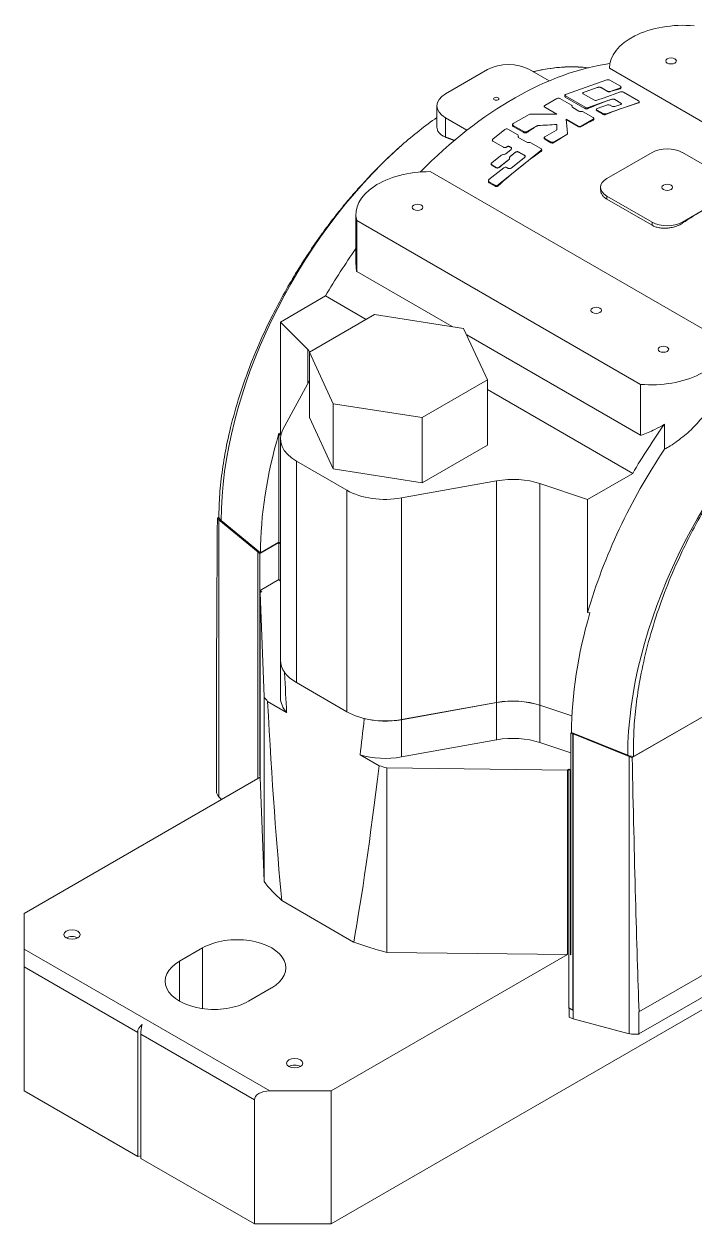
# Model space of a CAD drawing. Header units: millimetres. Extents: x -654804 to -654016, y 0 to 722.
# Drawn here: x -654252.7 to -654129.3, y 0 to 220.9 of the extents above; entities that cross this region are included whole.
import ezdxf

# ---------------------------------------------------------------- set-up
doc = ezdxf.new("R2010")
doc.units = ezdxf.units.MM
doc.layers.add('Estreito visível (ISO)', color=7, linetype='Continuous', lineweight=9)
doc.layers.add('Visível (ISO)', color=7, linetype='Continuous', lineweight=9)

msp = doc.modelspace()

# ---------------------------------------------------------------- linework, layer by layer
at = {"layer": 'Estreito visível (ISO)'}
for p, q in [((-654152.97, 207.68), (-654153, 207.46)), ((-654149.68, 208.32), (-654149.69, 208.3)), ((-654146.96, 209.29), (-654146.96, 209.27)), ((-654146.41, 209.23), (-654146.41, 209.19)), ((-654145.3, 208.58), (-654145.3, 208.55)), ((-654144.75, 208.52), (-654144.76, 208.47)), ((-654142.84, 209.2), (-654142.87, 209.01)), ((-654156.75, 205.62), (-654156.75, 205.59)), ((-654149.36, 205.6), (-654149.39, 205.38)), ((-654148.81, 205.53), (-654148.84, 205.34)), ((-654144.45, 207.08), (-654144.45, 207.07)), ((-654143.9, 207.01), (-654143.9, 207)), ((-654142.79, 206.37), (-654142.79, 206.36)), ((-654139.49, 206.5), (-654139.51, 206.39)), ((-654175.04, 203.62), (-654175.04, 200.09)), ((-654147.87, 203.38), (-654147.87, 203.19)), ((-654147.15, 205.09), (-654147.17, 204.95)), ((-654146.04, 204.44), (-654146.06, 204.3)), ((-654145.49, 204.38), (-654145.51, 204.26)), ((-654162.58, 202.26), (-654162.58, 202.04)), ((-654160.64, 201.13), (-654160.64, 200.92)), ((-654160.08, 201.13), (-654160.08, 200.94)), ((-654158.24, 202.2), (-654158.24, 202.14)), ((-654158, 202.26), (-654158, 202.21)), ((-654150.65, 202.09), (-654150.65, 202.07)), ((-654150.09, 202.09), (-654150.09, 202.06)), ((-654166.32, 199.36), (-654166.32, 199.34)), ((-654161.65, 200.31), (-654161.62, 200.14)), ((-654161.65, 200.15), (-654161.64, 200.09)), ((-654156.75, 199.85), (-654156.75, 199.71)), ((-654155.64, 199.21), (-654155.64, 199.07)), ((-654155.09, 199.21), (-654155.09, 199.09)), ((-654152.71, 200.58), (-654152.71, 200.57)), ((-654164.38, 198.24), (-654164.37, 198.22)), ((-654163.83, 198.3), (-654163.82, 198.27)), ((-654163.28, 198.36), (-654163.27, 198.32)), ((-654163, 198.19), (-654162.99, 198.16)), ((-654162.16, 197.34), (-654162.16, 197.31)), ((-654161.61, 197.39), (-654161.6, 197.35)), ((-654160.5, 196.75), (-654160.49, 196.71)), ((-654157.48, 197.64), (-654157.45, 197.48)), ((-654166.54, 194.98), (-654166.53, 194.94)), ((-654165.7, 194.5), (-654165.7, 194.46)), ((-654165.15, 194.56), (-654165.15, 194.53)), ((-654163.36, 195.99), (-654163.36, 195.99)), ((-654163.25, 196.35), (-654163.25, 196.35)), ((-654163.25, 196.19), (-654163.25, 196.19)), ((-654163.14, 196.55), (-654163.14, 196.55)), ((-654167.05, 191.89), (-654167.01, 191.69)), ((-654165.94, 191.25), (-654165.9, 191.05)), ((-654165.39, 191.31), (-654165.35, 191.13)), ((-654145.35, 189.25), (-654145.35, 188.69)), ((-654137.01, 184.44), (-654137.01, 183.87)), ((-654131.45, 184.44), (-654131.45, 184.24)), ((-654200.42, 161), (-654200.42, 154.75)), ((-654202.52, 140.47), (-654202.52, 99.67)), ((-654193.22, 135.1), (-654193.22, 94.3)), ((-654165.64, 136.83), (-654165.64, 96.03)), ((-654157.66, 136.31), (-654157.66, 95.51)), ((-654183.17, 133.67), (-654183.17, 92.87)), ((-654216.78, 129.67), (-654216.78, 78.67)), ((-654165.64, 96), (-654165.64, 89.14)), ((-654157.66, 95.49), (-654157.66, 88.63)), ((-654183.17, 92.84), (-654183.17, 85.99)), ((-654141.21, 86.04), (-654141.21, 35.04)), ((-654219.79, 50.83), (-654219.79, 39.65)), ((-654207.42, 24.49), (-654252.67, 50.62)), ((-654231.74, 35.27), (-654252.67, 47.36)), ((-654224.04, 48.38), (-654224.04, 41.03)), ((-654210.25, 22.86), (-654231.18, 34.95))]:
    msp.add_line(p, q, dxfattribs=at)
for centre, start_param, end_param in [((-654171.66, 155.31), 0.248457, 0.496353), ((-654171.66, 155.31), 1.044066, 2.35572), ((-654096.8, 112.09), 1.044066, 2.35572)]:
    msp.add_ellipse(centre, major_axis=(31.61, 54.75), ratio=0.57735, start_param=start_param, end_param=end_param, dxfattribs=at)
at = {"layer": 'Visível (ISO)'}
for p, q in [((-654167.32, 212.54), (-654175.04, 208.08)), ((-654155.99, 210.45), (-654159.6, 212.54)), ((-654144.88, 212.8), (-654144.88, 212.79)), ((-654090.6, 181.45), (-654144.88, 212.78)), ((-654145.34, 210.64), (-654149.15, 209.29)), ((-654142.85, 209.45), (-654144.79, 210.57)), ((-654153.08, 207.84), (-654153.11, 207.63)), ((-654149.15, 209.29), (-654152.97, 207.94)), ((-654152.97, 207.68), (-654149.36, 205.6)), ((-654149.68, 208.32), (-654148.32, 208.81)), ((-654147.74, 206.95), (-654149.68, 208.07)), ((-654148.32, 208.81), (-654146.96, 209.29)), ((-654146.41, 209.23), (-654145.3, 208.58)), ((-654145.3, 208.55), (-654146.41, 209.19)), ((-654142.83, 208.43), (-654145.82, 207.36)), ((-654144.75, 208.52), (-654142.84, 209.2)), ((-654142.73, 209.3), (-654142.76, 209.09)), ((-654139.5, 206.76), (-654142.28, 208.36)), ((-654176.64, 205.85), (-654176.64, 201.96)), ((-654156.87, 205.78), (-654156.87, 205.75)), ((-654154.53, 207.22), (-654156.75, 205.94)), ((-654156.75, 205.62), (-654154.53, 204.34)), ((-654154.58, 204.34), (-654156.75, 205.59)), ((-654151.87, 206.01), (-654153.98, 207.22)), ((-654149.39, 205.38), (-654153, 207.46)), ((-654151.76, 205.71), (-654151.76, 205.85)), ((-654150.48, 204.89), (-654151.64, 205.55)), ((-654148.81, 205.53), (-654144.99, 206.88)), ((-654145.82, 207.36), (-654147.19, 206.88)), ((-654145.25, 206.02), (-654147.16, 205.34)), ((-654144.99, 206.88), (-654144.45, 207.08)), ((-654144.42, 205.79), (-654144.7, 205.95)), ((-654143.9, 207.01), (-654142.79, 206.37)), ((-654142.79, 206.36), (-654143.9, 207)), ((-654143.33, 205.92), (-654143.87, 205.73)), ((-654142.78, 206.11), (-654143.33, 205.92)), ((-654142.49, 205.44), (-654139.49, 206.5)), ((-654139.38, 206.6), (-654139.4, 206.47)), ((-654175.04, 203.62), (-654171.11, 201.36)), ((-654159.64, 204.27), (-654162.58, 202.58)), ((-654157.59, 204.34), (-654159.37, 204.34)), ((-654154.53, 204.34), (-654157.59, 204.34)), ((-654152.68, 201.5), (-654152.87, 203.38)), ((-654152.87, 203.38), (-654150.65, 202.09)), ((-654150.65, 202.07), (-654152.86, 203.35)), ((-654149.98, 204.82), (-654150.21, 204.82)), ((-654150.09, 202.09), (-654147.87, 203.38)), ((-654147.87, 203.7), (-654149.7, 204.75)), ((-654147.76, 203.54), (-654147.76, 203.33)), ((-654147.27, 205.24), (-654147.29, 205.11)), ((-654146.06, 204.3), (-654147.17, 204.95)), ((-654147.15, 205.09), (-654146.04, 204.44)), ((-654145.49, 204.38), (-654142.49, 205.44)), ((-654166.33, 199.74), (-654164.15, 201.49)), ((-654163.59, 201.54), (-654161.77, 200.49)), ((-654162.7, 202.42), (-654162.7, 202.21)), ((-654162.58, 202.26), (-654160.64, 201.13)), ((-654160.64, 200.92), (-654162.58, 202.04)), ((-654160.08, 201.13), (-654158.24, 202.2)), ((-654158, 202.26), (-654154.53, 202.42)), ((-654154.65, 201.39), (-654156.75, 200.17)), ((-654154.53, 202.42), (-654154.53, 201.55)), ((-654152.6, 200.75), (-654152.68, 201.5)), ((-654166.43, 199.51), (-654166.43, 199.49)), ((-654164.38, 198.24), (-654166.32, 199.36)), ((-654164.37, 198.22), (-654166.32, 199.34)), ((-654161.65, 200.34), (-654161.62, 200.17)), ((-654161.65, 200.31), (-654161.65, 200.15)), ((-654161.53, 199.98), (-654160.1, 199.15)), ((-654159.82, 199.1), (-654159.59, 199.12)), ((-654159.32, 199.07), (-654157.49, 198.02)), ((-654156.87, 200.01), (-654156.87, 199.88)), ((-654156.75, 199.85), (-654155.64, 199.21)), ((-654155.64, 199.07), (-654156.75, 199.71)), ((-654155.09, 199.21), (-654152.71, 200.58)), ((-654152.6, 200.74), (-654152.6, 200.74)), ((-654166.54, 195.36), (-654164.91, 196.67)), ((-654164.91, 196.67), (-654164.75, 196.8)), ((-654164.47, 196.9), (-654164.25, 196.93)), ((-654163.97, 197.03), (-654162.99, 197.82)), ((-654163, 198.19), (-654163.28, 198.36)), ((-654162.99, 198.16), (-654163.27, 198.32)), ((-654162.16, 197.34), (-654163.14, 196.55)), ((-654160.5, 196.75), (-654161.61, 197.39)), ((-654160.49, 196.71), (-654161.6, 197.35)), ((-654157.48, 197.64), (-654161.3, 194.58)), ((-654157.37, 197.87), (-654157.34, 197.7)), ((-654137.01, 197.27), (-654141.18, 194.87)), ((-654123.12, 192.46), (-654131.45, 197.27)), ((-654167.05, 192.27), (-654164.33, 194.45)), ((-654166.65, 195.13), (-654166.64, 195.09)), ((-654165.7, 194.5), (-654166.54, 194.98)), ((-654165.7, 194.46), (-654166.53, 194.94)), ((-654161.3, 194.58), (-654165.39, 191.31)), ((-654163.52, 195.87), (-654165.15, 194.56)), ((-654163.78, 194.51), (-654163.5, 194.35)), ((-654163.36, 195.99), (-654163.52, 195.87)), ((-654163.25, 196.35), (-654163.25, 196.19)), ((-654162.95, 194.41), (-654162.13, 195.06)), ((-654162.13, 195.06), (-654160.5, 196.37)), ((-654141.18, 194.87), (-654145.35, 192.46)), ((-654177.86, 193.74), (-654123.59, 162.4)), ((-654167.16, 192.04), (-654167.12, 191.84)), ((-654165.94, 191.25), (-654167.05, 191.89)), ((-654165.9, 191.05), (-654167.01, 191.69)), ((-654146.5, 190.86), (-654146.5, 190.42)), ((-654145.35, 189.25), (-654137.01, 184.44)), ((-654137.01, 183.87), (-654145.35, 188.69)), ((-654191.55, 185.86), (-654191.55, 177.29)), ((-654131.45, 184.44), (-654127.29, 186.84)), ((-654191.41, 184.74), (-654139.17, 154.58)), ((-654191.41, 184.74), (-654191.41, 175.36)), ((-654173.83, 165.21), (-654191.41, 175.36)), ((-654197.16, 170.86), (-654205.47, 166.06)), ((-654189.67, 166.53), (-654197.16, 170.86)), ((-654205.47, 145.23), (-654205.47, 166.06)), ((-654205.47, 166.06), (-654200.42, 161)), ((-654188.12, 167.42), (-654200.13, 160.49)), ((-654171.72, 164.89), (-654188.12, 167.42)), ((-654167.33, 155.42), (-654171.72, 164.89)), ((-654139.17, 145.2), (-654171.16, 163.67)), ((-654200.13, 160.49), (-654200.13, 148.49)), ((-654200.13, 160.49), (-654195.73, 151.02)), ((-654200.13, 155.29), (-654205, 146.27)), ((-654179.33, 148.49), (-654167.33, 155.42)), ((-654167.33, 155.42), (-654167.33, 143.41)), ((-654140.59, 138.2), (-654167.33, 153.63)), ((-654139.17, 154.58), (-654139.17, 145.2)), ((-654195.73, 151.02), (-654195.73, 139.02)), ((-654195.73, 151.02), (-654179.33, 148.49)), ((-654195.73, 139.02), (-654200.13, 148.49)), ((-654179.33, 148.49), (-654179.33, 136.48)), ((-654134.75, 142.63), (-654134.75, 147.23)), ((-654205.73, 145.57), (-654205.73, 125.51)), ((-654205.45, 144.55), (-654205.45, 103.75)), ((-654167.33, 143.41), (-654179.33, 136.48)), ((-654202.52, 140.47), (-654193.22, 135.1)), ((-654179.33, 136.48), (-654195.73, 139.02)), ((-654140.59, 138.2), (-654148.9, 133.4)), ((-654183.17, 133.67), (-654165.64, 136.83)), ((-654157.66, 136.31), (-654148.9, 133.4)), ((-654148.9, 112.57), (-654148.9, 133.4)), ((-654216.79, 130.13), (-654217.06, 129.97)), ((-654216.78, 129.67), (-654209.54, 123.7)), ((-654209.12, 123.56), (-654216.37, 129.53)), ((-654205.73, 125.49), (-654209.26, 123.45)), ((-654209.12, 123.56), (-654205.73, 125.51)), ((-654205.73, 125.51), (-654205.45, 125.23)), ((-654205.45, 125.21), (-654205.73, 125.49)), ((-654205.73, 125.49), (-654205.73, 118.63)), ((-654209.54, 123.7), (-654209.61, 123.66)), ((-654209.26, 123.45), (-654209.61, 123.66)), ((-654209.61, 123.66), (-654209.61, 82.02)), ((-654209.26, 82.63), (-654209.26, 123.45)), ((-654205.73, 118.63), (-654209.19, 116.64)), ((-654205.45, 118.35), (-654205.73, 118.63)), ((-654209.19, 116.64), (-654209.19, 82.67)), ((-654209.18, 116.55), (-654209.19, 116.64)), ((-654208.9, 116.39), (-654209.18, 116.55)), ((-654209.18, 116.55), (-654209.18, 82.59)), ((-654209.17, 116.24), (-654208.9, 116.39)), ((-654209.17, 82.27), (-654209.17, 116.24)), ((-654208.48, 97.04), (-654209.17, 116.24)), ((-654205.45, 103.73), (-654205.45, 96.87)), ((-654204.64, 101.48), (-654204.68, 101.5)), ((-654202.52, 99.67), (-654193.22, 94.3)), ((-654208.48, 97.04), (-654208.48, 63.07)), ((-654204.31, 94.18), (-654207.82, 96.21)), ((-654183.17, 92.87), (-654165.64, 96.03)), ((-654165.64, 96), (-654183.17, 92.84)), ((-654157.66, 95.51), (-654151.77, 93.55)), ((-654151.77, 93.53), (-654157.66, 95.49)), ((-654140.69, 85.88), (-654123.27, 95.94)), ((-654123.27, 95.96), (-654140.43, 86.06)), ((-654217.23, 94.63), (-654217.23, 79.65)), ((-654190.02, 93.03), (-654190.09, 93.07)), ((-654165.64, 89.14), (-654183.17, 85.99)), ((-654151.98, 86.74), (-654157.66, 88.63)), ((-654151.98, 90.39), (-654151.82, 90.48)), ((-654151.63, 90.18), (-654151.98, 90.39)), ((-654151.98, 90.39), (-654151.98, 49.56)), ((-654141.51, 86.31), (-654151.85, 90.49)), ((-654151.63, 90.18), (-654151.56, 90.22)), ((-654151.63, 39.36), (-654151.63, 90.18)), ((-654151.56, 90.22), (-654141.21, 86.04)), ((-654151.56, 90.22), (-654151.56, 39.41)), ((-654051.26, 89.97), (-654139.43, 39.06)), ((-654187.29, 84.36), (-654190.8, 86.39)), ((-654152.6, 83.58), (-654185.85, 83.98)), ((-654185.85, 83.98), (-654185.85, 50.01)), ((-654209.17, 82.27), (-654252.67, 57.15)), ((-654209.19, 82.67), (-654209.26, 82.63)), ((-654209.18, 82.59), (-654209.26, 82.63)), ((-654209.18, 82.59), (-654209.19, 82.67)), ((-654208.48, 63.07), (-654209.17, 82.27)), ((-654152.34, 83.73), (-654152.6, 83.58)), ((-654152.6, 83.58), (-654152.6, 49.61)), ((-654152.34, 83.73), (-654152.34, 39.77)), ((-654152.06, 83.57), (-654152.34, 83.73)), ((-654152.06, 49.6), (-654152.06, 83.57)), ((-654151.98, 83.57), (-654152.06, 83.57)), ((-654216.28, 78.16), (-654216.78, 78.67)), ((-654191.97, 51.91), (-654205.19, 59.54)), ((-654252.67, 57.15), (-654252.67, 50.62)), ((-654224.04, 48.38), (-654219.79, 50.83)), ((-654196.11, 0), (-654106.23, 51.89)), ((-654252.67, 47.36), (-654252.67, 50.62)), ((-654152.6, 49.61), (-654196.11, 24.49)), ((-654152.6, 49.61), (-654185.85, 50.01)), ((-654151.98, 49.56), (-654152.06, 49.6)), ((-654151.98, 49.6), (-654152.06, 49.6)), ((-654139.43, 34.98), (-654112.61, 50.46)), ((-654252.67, 47.36), (-654252.67, 24.49)), ((-654207.07, 43.48), (-654211.31, 41.03)), ((-654151.63, 39.36), (-654152.34, 39.77)), ((-654152.26, 38.09), (-654152.26, 39.73)), ((-654152.26, 38.09), (-654151.56, 37.8)), ((-654151.56, 39.41), (-654151.63, 39.36)), ((-654151.56, 37.8), (-654151.56, 39.41)), ((-654141.21, 35.04), (-654151.56, 37.8)), ((-654139.43, 39.06), (-654139.43, 34.98)), ((-654231.74, 12.41), (-654231.74, 35.27)), ((-654231.18, 34.95), (-654231.18, 12.08)), ((-654231.74, 12.41), (-654252.67, 24.49)), ((-654207.42, 24.49), (-654196.11, 24.49)), ((-654196.11, 24.49), (-654196.11, 0)), ((-654210.25, 0), (-654210.25, 22.86)), ((-654231.18, 12.52), (-654231.74, 12.41)), ((-654210.25, 0), (-654231.18, 12.08)), ((-654196.11, 0), (-654210.25, 0))]:
    msp.add_line(p, q, dxfattribs=at)
for centre, major_axis, ratio, start_param, end_param in [((-654131.23, 212.8), (-13.65, 0), 0.57735, 4.570492, 6.286001), ((-654162.52, 150.03), (-35, -60.62), 0.57735, 3.560953, 4.282558), ((-654163.46, 210.31), (-5.46, 0), 0.57735, 3.926991, 5.497787), ((-654145.06, 210.48), (-0.388, 0.059), 0.457158, 4.005914, 5.57671), ((-654171.18, 205.85), (-5.46, 0), 0.57735, 5.497787, 7.068583), ((-654152.69, 207.78), (-0.388, 0.059), 0.457158, 5.57671, 7.147507), ((-654149.41, 208.16), (-0.388, 0.059), 0.457158, 5.57671, 7.147507), ((-654157.72, 147.26), (-35, -60.62), 0.57735, 3.735861, 3.763907), ((-654157.72, 147.26), (-35, -60.62), 0.57735, 3.707815, 3.735861), ((-654146.68, 209.13), (0.388, -0.059), 0.457158, 0.864321, 2.435118), ((-654145.03, 208.68), (0.388, -0.059), 0.457158, 4.005914, 5.57671), ((-654156.06, 146.3), (-35, -60.62), 0.57735, 3.657261, 3.696591), ((-654143.12, 209.36), (0.388, -0.059), 0.457158, 5.57671, 7.147507), ((-654142.55, 208.27), (-0.388, 0.059), 0.457158, 4.005914, 5.57671), ((-654156.48, 205.78), (-0.393, 0), 0.57735, 5.497787, 7.068583), ((-654154.25, 207.06), (-0.393, 0), 0.57735, 3.926991, 5.497787), ((-654152.15, 205.85), (0.393, 0), 0.57735, 0, 0.785398), ((-654151.36, 205.71), (-0.393, 0), 0.57735, 0, 0.785398), ((-654149.08, 205.69), (0.388, -0.059), 0.457158, 4.005914, 5.57671), ((-654154.39, 145.34), (-35, -60.62), 0.57735, 3.735861, 3.81446), ((-654147.46, 207.04), (-0.388, 0.059), 0.457158, 0.864321, 2.435118), ((-654144.97, 205.86), (-0.388, 0.059), 0.457158, 4.005914, 5.57671), ((-654154.39, 145.34), (-35, -60.62), 0.57735, 3.724643, 3.735861), ((-654144.17, 206.92), (0.388, -0.059), 0.457158, 0.864321, 2.435118), ((-654144.15, 205.89), (-0.388, 0.059), 0.457158, 0.864321, 2.435118), ((-654143.06, 206.28), (0.388, -0.059), 0.457158, 5.57671, 7.147507), ((-654151.9, 143.9), (-35, -60.62), 0.57735, 3.674128, 3.735861), ((-654139.77, 206.66), (0.388, -0.059), 0.457158, 5.57671, 7.147507), ((-654172.42, 155.9), (32.33, 54.12), 0.567188, 0.906144, 1.053277), ((-654159.37, 204.11), (-0.393, 0), 0.57735, 4.712389, 5.497787), ((-654150.21, 205.05), (-0.393, 0), 0.57735, 0.785398, 1.570796), ((-654149.98, 204.59), (-0.393, 0), 0.57735, 3.926991, 4.712389), ((-654148.15, 203.54), (0.393, 0), 0.57735, 5.497787, 7.068583), ((-654146.88, 205.18), (-0.388, 0.059), 0.457158, 5.57671, 7.147507), ((-654145.77, 204.54), (0.388, -0.059), 0.457158, 4.005914, 5.57671), ((-654151.9, 143.9), (-35, -60.62), 0.57735, 3.735861, 3.797593), ((-654163.87, 201.33), (0.386, 0.072), 0.676515, 0.669734, 2.24053), ((-654162.31, 202.42), (-0.393, 0), 0.57735, 5.497787, 7.068583), ((-654160.36, 201.29), (0.393, 0), 0.57735, 3.926991, 5.497787), ((-654156.06, 146.3), (-35, -60.62), 0.57735, 3.971143, 4.008403), ((-654157.97, 202.04), (0.393, 0), 0.57735, 1.647568, 2.356194), ((-654154.27, 145.27), (91.83, 6.64), 0.619773, 1.528849, 1.566544), ((-654154.93, 201.55), (0.393, 0), 0.57735, 5.497787, 6.283185), ((-654150.37, 202.26), (0.393, 0), 0.57735, 3.926991, 5.497787), ((-654151.9, 143.9), (-35, -60.62), 0.57735, 3.845578, 3.890528), ((-654166.05, 199.58), (-0.386, -0.072), 0.676515, 5.382123, 6.952919), ((-654162.04, 200.27), (0.386, 0.072), 0.676515, 6.167521, 6.952919), ((-654161.26, 200.2), (-0.386, -0.072), 0.676515, 6.167521, 6.952919), ((-654152.17, 144.06), (-6.41, 84.4), 0.082197, 0.837847, 0.839147), ((-654159.82, 199.37), (0.386, 0.072), 0.676515, 3.811327, 4.596725), ((-654159.59, 198.85), (0.386, 0.072), 0.676515, 0.669734, 1.455132), ((-654156.48, 200.01), (-0.393, 0), 0.57735, 5.497787, 7.068583), ((-654155.37, 199.37), (0.393, 0), 0.57735, 3.926991, 5.497787), ((-654151.9, 143.9), (-35, -60.62), 0.57735, 3.943531, 3.991533), ((-654152.99, 200.74), (0.393, 0), 0.57735, 5.497787, 6.341941), ((-654164.47, 196.63), (0.386, 0.072), 0.676515, 1.455132, 2.24053), ((-654164.1, 198.46), (-0.386, -0.072), 0.676515, 0.669734, 2.240531), ((-654164.25, 197.19), (0.386, 0.072), 0.676515, 4.596725, 5.382123), ((-654163.55, 198.14), (-0.386, -0.072), 0.676515, 3.811327, 5.382123), ((-654154.39, 145.34), (-35, -60.62), 0.57735, 4.084464, 4.104581), ((-654163.27, 197.98), (0.386, 0.072), 0.676515, 5.382123, 6.952919), ((-654161.88, 197.18), (-0.386, -0.072), 0.676515, 3.811327, 5.382123), ((-654151.9, 143.9), (-35, -60.62), 0.57735, 4.039522, 4.118121), ((-654160.77, 196.53), (0.386, 0.072), 0.676515, 5.382123, 6.952919), ((-654157.76, 197.8), (0.386, 0.072), 0.676515, 5.382123, 6.952919), ((-654134.23, 195.67), (-3.93, 0), 0.57735, 3.926991, 5.497787), ((-654166.26, 195.2), (-0.386, -0.072), 0.676515, 5.382123, 6.952919), ((-654165.43, 194.72), (-0.386, -0.072), 0.676515, 0.669734, 2.24053), ((-654151.9, 143.9), (-35, -60.62), 0.57735, 4.118121, 4.202348), ((-654154.12, 145.18), (-35, -60.62), 0.57735, 4.118121, 4.151778), ((-654164.05, 194.29), (0.386, 0.072), 0.676515, 0.669734, 2.24053), ((-654154.12, 145.18), (-35, -60.62), 0.57735, 4.114836, 4.118121), ((-654163.64, 196.15), (0.386, 0.072), 0.676515, 5.382123, 6.167521), ((-654162.86, 196.39), (-0.386, -0.072), 0.676515, 5.382123, 6.167521), ((-654153.84, 145.02), (-6.41, 84.4), 0.082197, 0.91085, 0.913174), ((-654177.9, 185.86), (-13.65, 0), 0.57735, 4.709573, 6.425082), ((-654166.77, 192.11), (-0.386, -0.072), 0.676515, 5.382123, 6.952919), ((-654163.23, 194.57), (0.386, 0.072), 0.676515, 3.811327, 5.382123), ((-654142.57, 190.86), (-3.93, 0), 0.57735, 5.497787, 7.068583), ((-654165.66, 191.47), (-0.386, -0.072), 0.676515, 0.669734, 2.24053), ((-654127.29, 129.69), (-35, -60.62), 0.57735, 3.926991, 4.011305), ((-654134.23, 186.04), (3.93, 0), 0.57735, 3.926991, 5.497787), ((-654162.52, 150.03), (-35, -60.62), 0.57735, 4.553674, 4.702184), ((-654137.24, 162.38), (13.65, 0), 0.57735, 4.570492, 6.286001), ((-654209.08, 158.11), (10, 0), 0.57735, 0.437081, 0.523599), ((-654195.45, 144.55), (-10, 0), 0.57735, 5.980913, 7.068583), ((-654105.95, 117.37), (-35, -60.62), 0.57735, 4.547986, 4.702184), ((-654162.87, 150.24), (-32.71, -56.65), 0.57735, 5.112427, 5.497329), ((-654265.6, 185.36), (-85.83, 90.29), 0.155094, 4.110758, 4.114869), ((-654105.95, 117.37), (32.75, 56.72), 0.57735, 1.456462, 1.972963), ((-654162.66, 131.31), (10, 0), 0.57735, 1.047198, 1.873069), ((-654186.15, 139.18), (10, 0), 0.57735, 3.926991, 5.014661), ((-654214.73, 177.32), (-1.78, -115.93), 0.015111, 5.133338, 5.506824), ((-654214.73, 130.5), (-2.5, 0), 0.57735, 0.373485, 0.610865), ((-654105.6, 117.17), (32.71, 56.65), 0.57735, 1.970834, 2.355736), ((-654044.76, 57.86), (150.39, -51.7), 0.164848, 2.386643, 2.390754), ((-654195.45, 103.75), (-10, 0), 0.57735, 0, 0.785398), ((-654195.45, 103.73), (-10, 0), 0.57735, 6.281064, 6.679867), ((-654195.45, 320.1), (-6.96, -237.93), 0.030199, 5.878192, 5.964862), ((-654168.03, 107.33), (-44.2, 0), 0.57735, 0.414979, 0.450691), ((-654168.03, 1083.39), (-30.74, -1051.61), 0.030199, 5.932202, 6.053783), ((-654195.45, 96.87), (-10, 0), 0.57735, 0, 0.483351), ((-654162.66, 90.51), (10, 0), 0.57735, 1.047198, 1.873069), ((-654162.66, 90.49), (-10, 0), 0.57735, 4.18879, 5.014661), ((-654186.15, 98.38), (10, 0), 0.57735, 3.926991, 5.014661), ((-654186.15, 314.73), (-6.96, -237.93), 0.030199, 0.285771, 0.37244), ((-654186.15, 98.36), (-10, 0), 0.57735, 1.174115, 1.873069), ((-654162.66, 83.63), (-10, 0), 0.57735, 4.18879, 5.014661), ((-654186.15, 91.5), (-10, 0), 0.57735, 1.087445, 1.873069), ((-654168.03, 1083.39), (-30.74, -1051.61), 0.030199, 0.196849, 0.318431), ((-654168.03, 107.33), (-44.2, 0), 0.57735, 1.120105, 1.155818), ((-654139.78, 87.22), (2.5, 0), 0.57735, 4.101524, 4.338904), ((-654139.78, 134.04), (1.75, -117.97), 0.015111, 5.132729, 5.648111), ((-654214.73, 79.45), (2.49, -0.35), 0.65099, 3.233785, 3.844651), ((-654168.03, 73.36), (-44.2, 0), 0.57735, 0.414979, 0.572273), ((-654243.83, 52.05), (-1.5, 0), 0.57735, 3.926991, 5.497787), ((-654213.43, 47.15), (9, 0), 0.57735, 5.497787, 8.63938), ((-654168.03, 73.36), (-44.2, 0), 0.57735, 0.998524, 1.155818), ((-654217.67, 44.7), (-9, 0), 0.57735, 5.497787, 8.63938), ((-654229.62, 35.68), (2.03, 0.86), 0.711531, 1.920296, 2.847591), ((-654230.47, 36.17), (0.46, 2.04), 0.264784, 1.346325, 2.27362), ((-654139.78, 36.18), (-2.5, -0.27), 0.491924, 0.907175, 1.659937), ((-654202.82, 28.37), (-1.5, 0), 0.57735, 3.926991, 5.497787), ((-654207.42, 22.86), (2.83, 0), 0.57735, 1.570796, 3.141593)]:
    msp.add_ellipse(centre, major_axis=major_axis, ratio=ratio, start_param=start_param, end_param=end_param, dxfattribs=at)
for centre, major_axis in [((-654133.53, 214.13), (-0.983, 0)), ((-654165.72, 207.16), (0.491, 0)), ((-654134.23, 190.86), (-0.983, 0)), ((-654180.2, 187.18), (-0.983, 0)), ((-654147.31, 168.2), (-0.983, 0)), ((-654134.94, 161.05), (-0.983, 0)), ((-654243.83, 53.28), (-1.5, 0)), ((-654202.82, 29.6), (-1.5, 0))]:
    msp.add_ellipse(centre, major_axis=major_axis, ratio=0.57735, dxfattribs=at)
for points, knots in [([(-654148.75, 212.88), (-654148.77, 212.88), (-654148.78, 212.88), (-654149.41, 212.95), (-654150.04, 213), (-654151.27, 213.05), (-654151.88, 213.05), (-654153.87, 212.99), (-654155.37, 212.84), (-654157.59, 212.44), (-654158.25, 212.31), (-654158.93, 212.15)], [609.503896, 609.503896, 609.503896, 609.503896, 609.58101, 609.58101, 612.372598, 612.372598, 615.164187, 615.164187, 621.808771, 621.808771, 624.578318, 624.578318, 624.578318, 624.578318]), ([(-654149.69, 208.3), (-654149.72, 208.29), (-654149.75, 208.27), (-654149.78, 208.24), (-654149.79, 208.22), (-654149.8, 208.21)], [-0.5916752, -0.5916752, -0.5916752, -0.5916752, -0.4437202, -0.4437202, -0.3587106, -0.3587106, -0.3587106, -0.3587106]), ([(-654146.41, 209.19), (-654146.45, 209.21), (-654146.49, 209.23), (-654146.59, 209.26), (-654146.64, 209.27), (-654146.74, 209.29), (-654146.79, 209.29), (-654146.89, 209.28), (-654146.93, 209.28), (-654146.96, 209.27)], [1.1833107, 1.1833107, 1.1833107, 1.1833107, 1.3311933, 1.3311933, 1.4790758, 1.4790758, 1.6270309, 1.6270309, 1.7749859, 1.7749859, 1.7749859, 1.7749859]), ([(-654144.76, 208.47), (-654144.79, 208.46), (-654144.83, 208.46), (-654144.93, 208.45), (-654144.98, 208.45), (-654145.08, 208.47), (-654145.13, 208.48), (-654145.23, 208.51), (-654145.27, 208.53), (-654145.3, 208.55)], [-0.5917393, -0.5917393, -0.5917393, -0.5917393, -0.4437728, -0.4437728, -0.2958062, -0.2958062, -0.1479031, -0.1479031, 0, 0, 0, 0]), ([(-654142.76, 209.09), (-654142.76, 209.07), (-654142.77, 209.06), (-654142.81, 209.03), (-654142.84, 209.01), (-654142.87, 209.01)], [-0.8582836, -0.8582836, -0.8582836, -0.8582836, -0.7407915, -0.7407915, -0.5923992, -0.5923992, -0.5923992, -0.5923992]), ([(-654156.75, 205.59), (-654156.79, 205.61), (-654156.82, 205.64), (-654156.86, 205.69), (-654156.87, 205.72), (-654156.87, 205.75), (-654156.87, 205.75), (-654156.87, 205.75)], [0, 0, 0, 0, 0.1478784, 0.1478784, 0.2957568, 0.2957568, 0.2958002, 0.2958002, 0.2958002, 0.2958002]), ([(-654153, 207.46), (-654153.03, 207.48), (-654153.06, 207.51), (-654153.1, 207.56), (-654153.11, 207.59), (-654153.11, 207.62), (-654153.11, 207.62), (-654153.11, 207.63)], [0, 0, 0, 0, 0.1478634, 0.1478634, 0.2957268, 0.2957268, 0.3266271, 0.3266271, 0.3266271, 0.3266271]), ([(-654143.9, 207), (-654143.93, 207.02), (-654143.98, 207.04), (-654144.07, 207.07), (-654144.12, 207.08), (-654144.22, 207.1), (-654144.27, 207.1), (-654144.37, 207.09), (-654144.41, 207.08), (-654144.45, 207.07)], [1.1831151, 1.1831151, 1.1831151, 1.1831151, 1.3309997, 1.3309997, 1.4788844, 1.4788844, 1.6267825, 1.6267825, 1.7746806, 1.7746806, 1.7746806, 1.7746806]), ([(-654142.67, 206.21), (-654142.67, 206.22), (-654142.67, 206.22), (-654142.67, 206.25), (-654142.68, 206.27), (-654142.72, 206.32), (-654142.75, 206.34), (-654142.79, 206.36)], [0.8641807, 0.8641807, 0.8641807, 0.8641807, 0.8873386, 0.8873386, 1.0352269, 1.0352269, 1.1831151, 1.1831151, 1.1831151, 1.1831151]), ([(-654139.4, 206.47), (-654139.41, 206.46), (-654139.42, 206.44), (-654139.45, 206.41), (-654139.48, 206.39), (-654139.51, 206.39)], [-0.857673, -0.857673, -0.857673, -0.857673, -0.7401809, -0.7401809, -0.5920596, -0.5920596, -0.5920596, -0.5920596]), ([(-654148.84, 205.34), (-654148.87, 205.33), (-654148.91, 205.32), (-654149.01, 205.3), (-654149.06, 205.3), (-654149.16, 205.31), (-654149.21, 205.31), (-654149.31, 205.34), (-654149.36, 205.36), (-654149.39, 205.38)], [-0.5925115, -0.5925115, -0.5925115, -0.5925115, -0.4441191, -0.4441191, -0.2957268, -0.2957268, -0.1478634, -0.1478634, 0, 0, 0, 0]), ([(-654147.76, 203.33), (-654147.76, 203.3), (-654147.76, 203.28), (-654147.8, 203.23), (-654147.84, 203.2), (-654147.87, 203.19)], [1.4810421, 1.4810421, 1.4810421, 1.4810421, 1.6291967, 1.6291967, 1.7776253, 1.7776253, 1.7776253, 1.7776253]), ([(-654147.17, 204.95), (-654147.21, 204.97), (-654147.24, 204.99), (-654147.28, 205.04), (-654147.29, 205.07), (-654147.29, 205.1), (-654147.29, 205.1), (-654147.29, 205.11)], [0, 0, 0, 0, 0.1479526, 0.1479526, 0.2959051, 0.2959051, 0.3265342, 0.3265342, 0.3265342, 0.3265342]), ([(-654145.51, 204.26), (-654145.54, 204.25), (-654145.59, 204.24), (-654145.68, 204.22), (-654145.74, 204.22), (-654145.83, 204.23), (-654145.89, 204.24), (-654145.98, 204.27), (-654146.03, 204.28), (-654146.06, 204.3)], [-0.5921476, -0.5921476, -0.5921476, -0.5921476, -0.4439457, -0.4439457, -0.2957439, -0.2957439, -0.147872, -0.147872, 0, 0, 0, 0]), ([(-654175.04, 200.09), (-654175.08, 200.1), (-654175.12, 200.12), (-654175.15, 200.13), (-654175.38, 200.23), (-654175.6, 200.34), (-654175.98, 200.61), (-654176.14, 200.76), (-654176.4, 201.09), (-654176.5, 201.27), (-654176.61, 201.62), (-654176.64, 201.79), (-654176.64, 201.96)], [-0.165071, -0.165071, -0.165071, -0.165071, 0, 0, 0, 1.02409, 1.02409, 2.048179, 2.048179, 3.072269, 3.072269, 3.974359, 3.974359, 3.974359, 3.974359]), ([(-654162.58, 202.04), (-654162.62, 202.06), (-654162.65, 202.09), (-654162.69, 202.14), (-654162.7, 202.18), (-654162.7, 202.21), (-654162.7, 202.21), (-654162.7, 202.21)], [0, 0, 0, 0, 0.1478617, 0.1478617, 0.2957235, 0.2957235, 0.2959974, 0.2959974, 0.2959974, 0.2959974]), ([(-654158, 202.21), (-654158.04, 202.21), (-654158.08, 202.21), (-654158.17, 202.18), (-654158.21, 202.16), (-654158.24, 202.14)], [1.5092545, 1.5092545, 1.5092545, 1.5092545, 1.6274619, 1.6274619, 1.7754513, 1.7754513, 1.7754513, 1.7754513]), ([(-654150.09, 202.06), (-654150.13, 202.04), (-654150.17, 202.02), (-654150.27, 202), (-654150.32, 202), (-654150.42, 202), (-654150.47, 202.01), (-654150.57, 202.03), (-654150.61, 202.05), (-654150.65, 202.07)], [-0.5917098, -0.5917098, -0.5917098, -0.5917098, -0.4437333, -0.4437333, -0.2957568, -0.2957568, -0.1478784, -0.1478784, 0, 0, 0, 0]), ([(-654166.32, 199.34), (-654166.35, 199.36), (-654166.38, 199.39), (-654166.42, 199.44), (-654166.43, 199.46), (-654166.43, 199.49)], [0, 0, 0, 0, 0.1478793, 0.1478793, 0.2511776, 0.2511776, 0.2511776, 0.2511776]), ([(-654160.08, 200.94), (-654160.12, 200.92), (-654160.16, 200.9), (-654160.26, 200.87), (-654160.31, 200.86), (-654160.41, 200.86), (-654160.46, 200.86), (-654160.56, 200.88), (-654160.6, 200.9), (-654160.64, 200.92)], [-0.5925806, -0.5925806, -0.5925806, -0.5925806, -0.444152, -0.444152, -0.2957235, -0.2957235, -0.1478617, -0.1478617, 0, 0, 0, 0]), ([(-654156.75, 199.71), (-654156.79, 199.73), (-654156.82, 199.76), (-654156.86, 199.81), (-654156.87, 199.85), (-654156.87, 199.88), (-654156.87, 199.88), (-654156.87, 199.88)], [0, 0, 0, 0, 0.1478707, 0.1478707, 0.2957414, 0.2957414, 0.2959162, 0.2959162, 0.2959162, 0.2959162]), ([(-654155.09, 199.09), (-654155.12, 199.07), (-654155.17, 199.05), (-654155.26, 199.02), (-654155.32, 199.01), (-654155.41, 199.01), (-654155.47, 199.01), (-654155.56, 199.03), (-654155.61, 199.05), (-654155.64, 199.07)], [-0.5922023, -0.5922023, -0.5922023, -0.5922023, -0.4439718, -0.4439718, -0.2957414, -0.2957414, -0.1478707, -0.1478707, 0, 0, 0, 0]), ([(-654152.6, 200.74), (-654152.6, 200.71), (-654152.61, 200.68), (-654152.65, 200.62), (-654152.68, 200.59), (-654152.71, 200.57)], [1.4789321, 1.4789321, 1.4789321, 1.4789321, 1.6268259, 1.6268259, 1.7747266, 1.7747266, 1.7747266, 1.7747266]), ([(-654183.1, 198.61), (-654184.23, 197.62), (-654185.34, 196.59), (-654188.01, 193.99), (-654189.53, 192.4), (-654191.56, 190.14), (-654192.18, 189.43), (-654193.43, 187.94), (-654194.07, 187.17), (-654195.32, 185.6), (-654195.94, 184.81), (-654197.12, 183.23), (-654197.7, 182.45), (-654199.01, 180.6), (-654199.81, 179.44), (-654201.39, 177.02), (-654202.18, 175.77), (-654203.7, 173.23), (-654204.44, 171.94), (-654205.83, 169.41), (-654206.48, 168.15), (-654207.97, 165.16), (-654208.85, 163.27), (-654210.5, 159.4), (-654211.28, 157.41), (-654212.69, 153.44), (-654213.32, 151.45), (-654214.41, 147.59), (-654214.87, 145.71), (-654215.55, 142.48), (-654215.82, 140.98), (-654216.28, 137.95), (-654216.46, 136.42), (-654216.71, 133.42), (-654216.77, 131.95), (-654216.79, 130.41), (-654216.79, 130.28), (-654216.79, 130.15)], [15.388751, 15.388751, 15.388751, 15.388751, 19.933754, 19.933754, 26.578339, 26.578339, 29.369927, 29.369927, 32.161515, 32.161515, 34.953104, 34.953104, 37.744692, 37.744692, 41.799261, 41.799261, 45.85383, 45.85383, 49.908399, 49.908399, 53.962968, 53.962968, 59.996211, 59.996211, 66.029454, 66.029454, 72.062697, 72.062697, 78.095939, 78.095939, 82.999605, 82.999605, 87.903272, 87.903272, 92.806938, 92.806938, 93.255523, 93.255523, 93.255523, 93.255523]), ([(-654163.82, 198.27), (-654163.86, 198.24), (-654163.9, 198.22), (-654164, 198.18), (-654164.05, 198.17), (-654164.15, 198.16), (-654164.2, 198.16), (-654164.29, 198.18), (-654164.34, 198.2), (-654164.37, 198.22)], [-0.5916827, -0.5916827, -0.5916827, -0.5916827, -0.4437206, -0.4437206, -0.2957585, -0.2957585, -0.1478793, -0.1478793, 0, 0, 0, 0]), ([(-654163.27, 198.32), (-654163.3, 198.34), (-654163.35, 198.35), (-654163.44, 198.37), (-654163.5, 198.37), (-654163.6, 198.36), (-654163.65, 198.35), (-654163.74, 198.32), (-654163.79, 198.29), (-654163.82, 198.27)], [1.1834132, 1.1834132, 1.1834132, 1.1834132, 1.3313202, 1.3313202, 1.4792272, 1.4792272, 1.6271854, 1.6271854, 1.7751436, 1.7751436, 1.7751436, 1.7751436]), ([(-654162.88, 198.03), (-654162.89, 198.05), (-654162.9, 198.06), (-654162.93, 198.11), (-654162.96, 198.14), (-654162.99, 198.16)], [0.9590845, 0.9590845, 0.9590845, 0.9590845, 1.0355317, 1.0355317, 1.1834132, 1.1834132, 1.1834132, 1.1834132]), ([(-654161.6, 197.35), (-654161.64, 197.37), (-654161.68, 197.39), (-654161.78, 197.41), (-654161.83, 197.41), (-654161.93, 197.4), (-654161.98, 197.39), (-654162.08, 197.36), (-654162.12, 197.33), (-654162.16, 197.31)], [1.1834132, 1.1834132, 1.1834132, 1.1834132, 1.3312946, 1.3312946, 1.479176, 1.479176, 1.6271598, 1.6271598, 1.7751436, 1.7751436, 1.7751436, 1.7751436]), ([(-654160.39, 196.59), (-654160.39, 196.6), (-654160.4, 196.62), (-654160.43, 196.67), (-654160.46, 196.69), (-654160.49, 196.71)], [0.9590845, 0.9590845, 0.9590845, 0.9590845, 1.0355317, 1.0355317, 1.1834132, 1.1834132, 1.1834132, 1.1834132]), ([(-654157.34, 197.7), (-654157.34, 197.69), (-654157.34, 197.68), (-654157.34, 197.64), (-654157.35, 197.6), (-654157.39, 197.54), (-654157.42, 197.51), (-654157.45, 197.48)], [1.4362116, 1.4362116, 1.4362116, 1.4362116, 1.4806375, 1.4806375, 1.6290299, 1.6290299, 1.7774223, 1.7774223, 1.7774223, 1.7774223]), ([(-654166.53, 194.94), (-654166.56, 194.96), (-654166.6, 194.99), (-654166.63, 195.04), (-654166.64, 195.06), (-654166.64, 195.09)], [0, 0, 0, 0, 0.147907, 0.147907, 0.2511923, 0.2511923, 0.2511923, 0.2511923]), ([(-654165.15, 194.53), (-654165.18, 194.5), (-654165.23, 194.47), (-654165.32, 194.43), (-654165.37, 194.42), (-654165.47, 194.41), (-654165.52, 194.41), (-654165.62, 194.42), (-654165.66, 194.44), (-654165.7, 194.46)], [-0.5917305, -0.5917305, -0.5917305, -0.5917305, -0.4437722, -0.4437722, -0.295814, -0.295814, -0.147907, -0.147907, 0, 0, 0, 0]), ([(-654163.25, 196.19), (-654163.25, 196.16), (-654163.26, 196.12), (-654163.3, 196.05), (-654163.33, 196.02), (-654163.36, 195.99)], [1.4788518, 1.4788518, 1.4788518, 1.4788518, 1.6267379, 1.6267379, 1.774624, 1.774624, 1.774624, 1.774624]), ([(-654163.14, 196.55), (-654163.17, 196.52), (-654163.2, 196.49), (-654163.24, 196.42), (-654163.25, 196.38), (-654163.25, 196.35)], [1.7747078, 1.7747078, 1.7747078, 1.7747078, 1.9226004, 1.9226004, 2.070493, 2.070493, 2.070493, 2.070493]), ([(-654167.01, 191.69), (-654167.04, 191.71), (-654167.07, 191.74), (-654167.11, 191.79), (-654167.12, 191.82), (-654167.12, 191.84)], [0, 0, 0, 0, 0.14786, 0.14786, 0.2513204, 0.2513204, 0.2513204, 0.2513204]), ([(-654165.35, 191.13), (-654165.39, 191.1), (-654165.43, 191.07), (-654165.52, 191.03), (-654165.58, 191.01), (-654165.67, 191), (-654165.72, 191), (-654165.82, 191.01), (-654165.86, 191.03), (-654165.9, 191.05)], [-0.592652, -0.592652, -0.592652, -0.592652, -0.444186, -0.444186, -0.2957201, -0.2957201, -0.14786, -0.14786, 0, 0, 0, 0]), ([(-654145.35, 188.69), (-654145.52, 188.79), (-654145.69, 188.9), (-654145.98, 189.16), (-654146.1, 189.31), (-654146.3, 189.61), (-654146.38, 189.77), (-654146.48, 190.09), (-654146.5, 190.26), (-654146.5, 190.42)], [0, 0, 0, 0, 0.74152, 0.74152, 1.483039, 1.483039, 2.224559, 2.224559, 2.966078, 2.966078, 2.966078, 2.966078]), ([(-654131.45, 184.24), (-654131.63, 184.12), (-654131.83, 184), (-654132.26, 183.8), (-654132.49, 183.7), (-654132.97, 183.55), (-654133.23, 183.48), (-654133.74, 183.38), (-654133.99, 183.35), (-654134.48, 183.32), (-654134.74, 183.31), (-654135.24, 183.34), (-654135.5, 183.37), (-654135.98, 183.46), (-654136.21, 183.52), (-654136.64, 183.68), (-654136.84, 183.77), (-654137.01, 183.87)], [-5.939521, -5.939521, -5.939521, -5.939521, -5.195003, -5.195003, -4.450486, -4.450486, -3.705968, -3.705968, -2.961451, -2.961451, -2.221088, -2.221088, -1.480725, -1.480725, -0.740363, -0.740363, 0, 0, 0, 0]), ([(-654191.41, 175.36), (-654191.42, 175.42), (-654191.42, 175.47), (-654191.51, 176.09), (-654191.55, 176.68), (-654191.55, 177.29)], [47.993227, 47.993227, 47.993227, 47.993227, 48.182006, 48.182006, 50.126594, 50.126594, 50.126594, 50.126594]), ([(-654140.43, 86.06), (-654140.43, 86.19), (-654140.43, 86.32), (-654140.46, 87.89), (-654140.44, 89.39), (-654140.28, 92.44), (-654140.14, 93.99), (-654139.77, 97.07), (-654139.54, 98.6), (-654138.95, 101.87), (-654138.54, 103.78), (-654137.55, 107.7), (-654136.97, 109.72), (-654135.65, 113.75), (-654134.92, 115.76), (-654133.36, 119.69), (-654132.52, 121.6), (-654131.1, 124.63), (-654130.47, 125.9), (-654129.14, 128.47), (-654128.43, 129.77), (-654126.96, 132.34), (-654126.19, 133.61), (-654124.66, 136.05), (-654123.88, 137.23), (-654122.6, 139.09), (-654122.04, 139.88), (-654120.88, 141.48), (-654120.28, 142.28), (-654119.05, 143.86), (-654118.43, 144.64), (-654117.2, 146.14), (-654116.59, 146.85), (-654114.6, 149.13), (-654113.1, 150.74), (-654110.46, 153.36), (-654109.36, 154.39), (-654108.24, 155.39)], [227.61574, 227.61574, 227.61574, 227.61574, 228.064325, 228.064325, 232.967991, 232.967991, 237.871657, 237.871657, 242.775323, 242.775323, 248.808566, 248.808566, 254.841809, 254.841809, 260.875052, 260.875052, 266.908295, 266.908295, 270.962864, 270.962864, 275.017433, 275.017433, 279.072002, 279.072002, 283.126571, 283.126571, 285.918159, 285.918159, 288.709747, 288.709747, 291.501336, 291.501336, 294.292924, 294.292924, 300.937509, 300.937509, 305.482511, 305.482511, 305.482511, 305.482511]), ([(-654123.82, 156.39), (-654123.93, 155.83), (-654124.08, 155.27), (-654124.54, 153.84), (-654124.91, 152.98), (-654125.77, 151.32), (-654126.26, 150.52), (-654127.36, 148.97), (-654128.01, 148.16), (-654129.45, 146.6), (-654130.23, 145.85), (-654131.9, 144.46), (-654132.78, 143.82), (-654134.03, 143.03), (-654134.39, 142.82), (-654134.75, 142.63)], [14.01959, 14.01959, 14.01959, 14.01959, 15.882302, 15.882302, 18.725125, 18.725125, 21.567948, 21.567948, 24.617053, 24.617053, 27.666159, 27.666159, 30.715265, 30.715265, 31.915945, 31.915945, 31.915945, 31.915945]), ([(-654134.75, 147.23), (-654135.33, 146.88), (-654135.92, 146.56), (-654137.35, 145.86), (-654138.18, 145.52), (-654139.05, 145.23), (-654139.11, 145.22), (-654139.17, 145.2)], [25.583191, 25.583191, 25.583191, 25.583191, 27.502989, 27.502989, 30.241776, 30.241776, 30.430555, 30.430555, 30.430555, 30.430555]), ([(-654216.37, 129.53), (-654216.38, 129.54), (-654216.39, 129.54), (-654216.49, 129.63), (-654216.57, 129.72), (-654216.69, 129.88), (-654216.74, 129.98), (-654216.78, 130.1), (-654216.79, 130.12), (-654216.79, 130.15)], [0.412766, 0.412766, 0.412766, 0.412766, 0.462801, 0.462801, 0.925602, 0.925602, 1.388402, 1.388402, 1.513929, 1.513929, 1.513929, 1.513929]), ([(-654140.43, 86.06), (-654140.47, 86.06), (-654140.52, 86.07), (-654140.72, 86.09), (-654140.89, 86.12), (-654141.17, 86.19), (-654141.32, 86.23), (-654141.48, 86.29), (-654141.49, 86.3), (-654141.51, 86.31)], [13.295697, 13.295697, 13.295697, 13.295697, 13.421224, 13.421224, 13.884025, 13.884025, 14.346826, 14.346826, 14.396861, 14.396861, 14.396861, 14.396861])]:
    msp.add_open_spline(points, degree=3, knots=knots, dxfattribs=at)
for points in [[(-654144.88, 212.78), (-654144.88, 212.78), (-654144.88, 212.79), (-654144.88, 212.79)], [(-654161.62, 200.17), (-654161.62, 200.16), (-654161.62, 200.15), (-654161.62, 200.14)]]:
    msp.add_open_spline(points, degree=3, dxfattribs=at)
msp.add_rational_spline([(-654173.42, 199.49), (-654174.23, 199.79), (-654175.04, 200.09)], [1.00001963672, 1.00001485909, 1], degree=2, dxfattribs=at)

doc.saveas('drawing.dxf')
